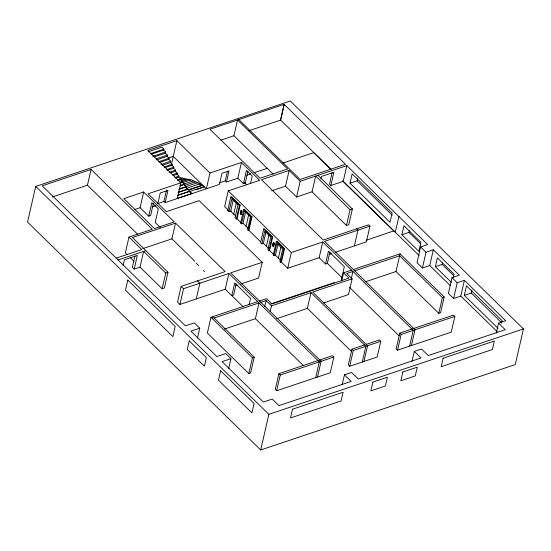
<?xml version="1.0" encoding="UTF-8"?>
<svg xmlns="http://www.w3.org/2000/svg" width="551" height="551" viewBox="0 0 551 551"><rect width="100%" height="100%" fill="white"/><g stroke="black" fill="none" stroke-linecap="round" stroke-linejoin="round"><path stroke-width="0.83" d="M35.712 186.431L27.55 222.081L260.706 449.981L515.288 364.569L523.45 328.919L290.294 101.019L35.712 186.431L268.874 414.331L260.706 449.981M137.647 234.251L87.457 185.191L91.067 169.446L42.213 185.832L185.453 325.848L194.31 322.879L199.731 328.176L197.458 338.128M91.067 169.446L152.269 229.271L128.982 237.082L125.38 252.833L127.205 254.617M123.142 265.382L124.43 259.755L137.337 255.43L134.21 269.081L132.35 267.263L134.919 256.015M153.378 203.519L150.623 215.544L148.729 216.178L140.071 207.72L143.68 191.975L123.83 198.629L154.438 228.548L174.281 221.888L143.68 191.975M151.566 154.128L163.702 150.058L163.916 149.107L161.932 147.172L148.185 151.787M148.729 216.178L151.849 202.554L158.323 208.877L155.203 222.508L160.286 227.473M154.094 156.952L165.417 153.15L165.679 151.993L163.702 150.058M162.139 288.765L140.009 267.139L143.618 251.387L165.748 273.02L162.139 288.765L164.37 288.015L167.979 272.27L132.454 237.543L175.521 223.093L225.159 271.609L181.148 286.375L177.546 302.127L179.908 304.434L225.256 289.227L228.858 273.475L183.517 288.69L179.908 304.434M156.587 159.907L167.105 156.381L167.401 155.086L165.417 153.15M159.886 162.338L168.785 159.349L169.033 158.268L167.105 156.381M162.318 165.307L170.404 162.593L170.714 161.236L168.785 159.349M171.581 163.737L176.864 140.657L147.751 150.423L180.866 182.801L177.264 198.546M164.68 167.718L171.96 165.279L172.181 164.329L170.404 162.593M163.95 201.425L165.155 202.61L167.952 190.398L160.265 192.981L157.841 203.56L163.95 201.425L166.56 190.033M167.173 170.424L173.641 168.255L173.889 167.167L171.96 165.279M170.473 172.849L175.321 171.223L175.576 170.135L173.641 168.255M172.945 175.624L176.988 174.268L177.257 173.11L175.321 171.223M175.48 178.118L178.717 177.036L178.923 176.148L176.988 174.268M180.012 186.018L184.055 184.661L184.179 184.117L182.25 182.229L182.422 181.486L180.494 179.598L180.645 178.923L178.717 177.036M194.358 261.36L194.469 260.885L171.912 238.845L175.521 223.093M178.655 189.516L185.928 187.071L186.038 186.596L184.055 184.661M178.076 192.554L187.781 189.303L185.928 187.071M189.544 191.934L189.716 191.19L187.781 189.303M177.532 195.46L189.668 191.39L191.817 193.663L189.634 191.528L204.194 186.644L204.097 187.051L202.169 185.164L188.421 189.778M189.93 189.709L202.059 185.639L200.13 183.752L199.958 184.495L197.981 182.56L179.571 188.773M202.059 185.639L202.169 185.164M176.864 140.657L209.986 173.028L206.377 188.779L173.262 156.408L168.406 158.034M196.266 298.952L199.868 283.2L197.506 280.886M273.186 174.137L233.927 135.76L237.529 120.008L287.636 168.985L260.017 178.255L209.91 129.278L284.178 104.359L345.477 164.274L300.13 179.488L238.831 119.574M219.801 182.691L225.263 180.859L227.453 171.299M225.263 180.859L226.468 182.037L229.023 170.886L222.005 173.241L219.45 184.392L165.155 202.61M209.986 173.028L241.455 162.469L259.707 180.322L228.245 190.873L224.636 206.625L228.424 210.324L227.735 210.558L228.947 211.742L231.241 210.978M227.735 210.558L230.841 196.982L231.53 196.748L240.14 205.165L237.033 218.74L241.214 222.831L240.663 223.017L241.476 223.809L242.998 223.3L245.574 212.059M228.947 211.742L231.888 198.897L237.991 204.862L235.05 217.714L236.338 218.974L237.033 218.74M226.468 182.037L237.846 178.221L241.455 162.469M233.259 199.917L230.683 211.164L235.566 215.937M233.734 214.146L236.496 202.1M247.902 171.416L245.229 183.077L243.432 183.676L246.483 170.349L252.234 175.976L250.519 183.476M236.338 218.974L239.451 205.399L230.841 196.982M240.243 213.829L241.262 210.213L242.041 210.978L241.228 214.525L240.45 213.76M240.608 213.051L241.262 210.213M241.021 214.594L241.834 211.047L241.056 210.282M240.663 223.017L243.769 209.442L244.327 209.256L251.993 216.75L248.887 230.325L260.63 241.806M241.476 223.809L244.417 210.964L250.519 216.929L247.578 229.774L248.329 230.511L248.887 230.325M246.049 226.282L248.804 214.236M248.329 230.511L251.442 216.936L243.769 209.442M236.179 283.937L233.631 295.054L231.833 295.653L234.74 282.952L250.54 298.394L249.086 304.744M228.651 368.619L230.931 358.673L225.71 353.57L216.86 356.545L190.88 331.151L199.731 328.176M277.911 244.527L275.459 255.216L274.012 255.698L273.227 254.941L273.854 254.734L269.563 250.54L272.669 236.964L264.322 228.803L263.702 229.009L260.595 242.585L261.849 243.817L263.371 243.308L266.099 231.42M261.849 243.817L264.755 231.138L270.775 237.026L267.876 249.706L268.936 250.746L269.563 250.54M180.866 182.801L148.088 193.794L166.347 211.646L199.125 200.647L262.193 262.29L258.591 278.041L240.801 284.006M266.388 246.249L269.108 234.361M268.936 250.746L272.049 237.171L263.702 229.009M285.528 186.197L289.13 170.445L300.192 181.258L296.583 197.003L285.528 186.197L271.712 190.832M303.298 365.513L255.409 318.698L259.011 302.947L214.132 318.01L210.978 317.286L207.369 333.031L248.818 373.544L250.615 372.937L254.225 357.193L214.132 318.01M272.58 245.96L273.392 242.406L274.384 243.101C273.792 249.582 271.533 245.849 273.599 242.337M273.365 246.724L274.178 243.17L273.392 242.406M273.227 254.941L276.34 241.366L276.96 241.152L284.523 248.549L281.416 262.124L287.705 268.268L319.174 257.716L322.776 241.965L291.314 252.523L287.705 268.268M274.012 255.698L276.836 243.37L282.691 249.093L279.867 261.429L280.796 262.331L281.416 262.124M248.818 373.544L252.42 357.799L210.978 317.286L257.654 301.624M264.735 306.384L266.064 300.584L260.809 302.347M278.393 258.075L280.838 247.392M280.796 262.331L283.903 248.756L276.34 241.366M270.162 311.687L271.491 305.888L311.005 292.629L365.885 346.269L362.276 362.021M283.014 163.055L313.815 152.599M346.476 225.469L312.045 191.817L315.654 176.072L350.085 209.724L346.476 225.469L348.776 224.698L352.385 208.953L317.955 175.301M320.957 178.917L321.522 176.444L333.892 172.291L330.869 185.501L329.505 184.172L332.15 172.608M278.909 373.668L275.3 389.412L276.657 390.742L330.249 372.765L333.858 357.014L332.494 355.684L278.909 373.668L280.266 374.997L276.657 390.742M351.69 351.669L307.396 308.374L311.005 292.629M419.139 255.547L343.232 181.355L346.841 165.603L300.192 181.258M329.904 252.165L327.342 263.337L325.545 263.943L328.465 251.173L344.341 266.691L341.42 279.46M350.009 183.187L352.144 173.889L392.154 212.996L390.025 222.294L350.009 183.187L357.103 180.811L357.64 178.483M315.709 377.642L319.318 361.897L228.858 273.475M317.507 377.036L321.116 361.291L230.662 272.869L262.193 262.29M341.654 281.093L343.548 272.807L351.572 270.114M354.369 245.904L357.978 230.16L356.621 228.83M351.221 278.896L352.929 271.436L346.71 273.53L352.13 278.827L348.528 294.578L323.561 302.954M289.13 170.445L261.511 179.716L323.223 240.036L368.605 224.808L369.962 226.137L366.353 241.882L335.635 252.193M342.164 384.777L344.444 374.832L351.566 372.442L358.295 379.019L421.026 357.971L414.297 351.393L421.487 348.983L428.217 355.56L505.26 329.712L498.531 323.134L505.722 320.723L464.403 280.335L457.213 282.753L453.604 298.497L448.39 293.401L451.999 277.649L459.327 275.19L433.348 249.796L426.019 252.262L422.41 268.006L416.99 262.703L420.592 246.958L427.645 244.589L346.841 165.603M364.521 344.94L351.937 349.169L348.328 364.914L349.685 366.243L377.159 357.02L380.769 341.276L379.405 339.946L366.195 344.382M349.685 366.243L353.294 350.491L380.769 341.276M363.949 361.456L367.551 345.711L312.672 292.071L352.13 278.827M366.105 240.312L393.889 230.862M398.993 216.398L395.246 232.191M401.879 234.754L403.945 225.724L420.95 242.344L418.884 251.373L401.879 234.754L408.973 232.37L409.345 230.731M400.054 253.846L444.189 296.982L440.58 312.734L438.782 313.34L396.004 271.526L400.054 253.846L353.37 269.508M399.792 333.114L396.183 348.859L397.54 350.188L451.221 332.177L454.83 316.426L453.473 315.103L399.792 333.114L401.149 334.436L397.54 350.188M409.627 346.131L413.236 330.386L322.776 241.965M411.425 345.525L415.034 329.78L324.58 241.359L369.962 226.137M450.284 285.625L429.746 265.548L433.348 249.796M412.017 361.339L414.297 351.393M451.448 282.443L435.352 266.705L437.37 257.882L454.065 274.198L453.328 277.408M453.494 275.493L442.164 264.418L442.536 262.813M438.782 313.34L442.384 297.588L399.613 255.774L354.734 270.837M497.257 331.716L460.801 296.087L464.403 280.335M498.056 328.334L464.321 295.357L466.497 285.852L502.071 320.627L501.527 323.003M501.327 322.404L471.27 293.022L471.993 289.854M496.251 333.079L498.531 323.134M240.787 211.894L241.31 211.288L241.379 212.383L240.856 211.873M240.684 213.705L241.207 213.092C240.022 211.37 241.049 215.469 240.684 212.583M273.131 244.024L273.654 243.418L273.723 244.513L273.2 244.003M273.02 245.829L273.544 245.223C272.366 243.501 273.392 247.592 273.02 244.713M150.974 153.453L163.916 149.107M152.744 156.339L165.679 151.993M156.078 158.888L167.401 155.086M220.923 140.119L233.927 135.76M248.99 130.704L280.597 120.097L284.178 104.359L280.576 120.104L330.896 169.288M52.448 196.941L87.457 185.191M158.523 161.794L169.033 158.268M161.009 164.494L170.714 161.236M164.095 167.043L172.181 164.329M166.616 169.605L173.889 167.167M169.102 172.311L175.576 170.135M172.401 174.736L177.257 173.11M174.874 177.505L178.923 176.148M180.115 178.586L182.539 177.773L183.986 179.185M177.415 180.005L180.645 178.923M178.069 180.411L180.494 179.598M180.707 179.791L184.75 178.434L186.197 179.853M181.362 180.728L187.023 178.827L187.987 179.771M179.998 182.298L189.31 179.158L190.756 180.57M180.632 182.774L182.25 182.229M182.656 182.67L191.548 179.681L192.995 181.1M183.958 184.013L193.67 180.756L195.116 182.174M180.136 185.473L184.179 184.117M184.509 185.425L195.832 181.623L197.279 183.042M186.383 188.366L200.13 183.752M178.159 192.216L187.863 188.959M134.52 209.587L140.071 207.72M177.58 195.261L189.716 191.19M196.011 189.764L203.291 187.319M177.291 198.408L191.851 193.525M151.986 207.024L155.905 205.709M246.745 175.225L250.76 173.875M253.97 172.8L267.634 168.213M239.451 205.399L240.14 205.165M241.207 213.092L240.615 212.61M142.661 248.659L171.912 238.845M296.583 197.003L312.045 191.817M330.869 185.501L343.232 181.355M116.192 258.144L141.759 249.569L128.982 237.082M118.052 259.962L145.85 250.636M251.442 216.936L251.993 216.75M134.21 269.081L140.009 267.139M350.085 209.724L352.385 208.953M272.049 237.171L272.669 236.964M165.748 273.02L167.979 272.27M273.544 245.223L272.952 244.734M283.903 248.756L284.523 248.549M235.945 285.638L237.564 285.094M329.119 254.376L331.557 253.556M259.452 301.018L266.512 298.649L271.932 303.952L348.976 278.103L343.548 272.807M270.789 303.945L334.271 282.649M224.395 329.099L255.409 318.698M364.996 281.926L396.004 271.526M422.41 268.006L429.746 265.548M276.754 318.657L307.396 308.374M435.352 266.705L442.164 264.418M230.931 358.673L222.074 361.642L263.392 402.023L272.242 399.055L278.971 405.632L351.173 381.409L344.444 374.832M252.42 357.799L254.225 357.193M442.384 297.588L444.189 296.982M453.604 298.497L460.801 296.087M464.321 295.357L471.27 293.022M280.266 374.997L333.858 357.014M401.149 334.436L454.83 316.426M268.874 414.331L523.45 328.919M357.103 180.811L392.195 215.104M408.973 232.37L420.509 243.652M420.592 246.958L426.019 252.262M451.999 277.649L457.213 282.753M313.781 152.73L330.896 169.46M342.508 180.811L393.855 231M327.342 263.337L341.999 277.663M244.41 182.436L246.855 184.833M237.846 178.221L243.432 183.676M319.174 257.716L325.545 263.943M349.327 287.188L399.062 335.8M228.245 190.873L291.314 252.523M242.998 223.3L248.487 228.665M263.371 243.308L268.792 248.604M275.459 255.216L280.735 260.368M180.439 177.463L181.623 178.62M351.937 349.169L353.294 350.491M266.064 300.584L271.491 305.888M225.256 289.227L243.377 306.941M181.148 286.375L183.517 288.69M130.243 257.586L133.893 261.153M196.149 263.178L198.546 265.596M203.326 270.438L204.524 271.643M127.804 280.08L125.476 290.26L172.869 336.585L175.197 326.406L127.804 280.08M189.241 340.89L187.278 349.444L204.393 366.167L206.35 357.613L189.241 340.89M220.634 370.747L218.471 380.183L251.91 412.871L254.073 403.435L220.634 370.747M292.505 409.2L290.494 417.954L341.103 400.976L343.108 392.222L292.505 409.2M372.855 382.084L370.83 390.907L385.376 386.031L387.401 377.208L372.855 382.084M402.85 372.001L400.846 380.762L415.275 375.92L417.286 367.159L402.85 372.001M443.142 358.205L441.199 366.69L492.394 349.513L494.337 341.028L443.142 358.205"/></g></svg>
